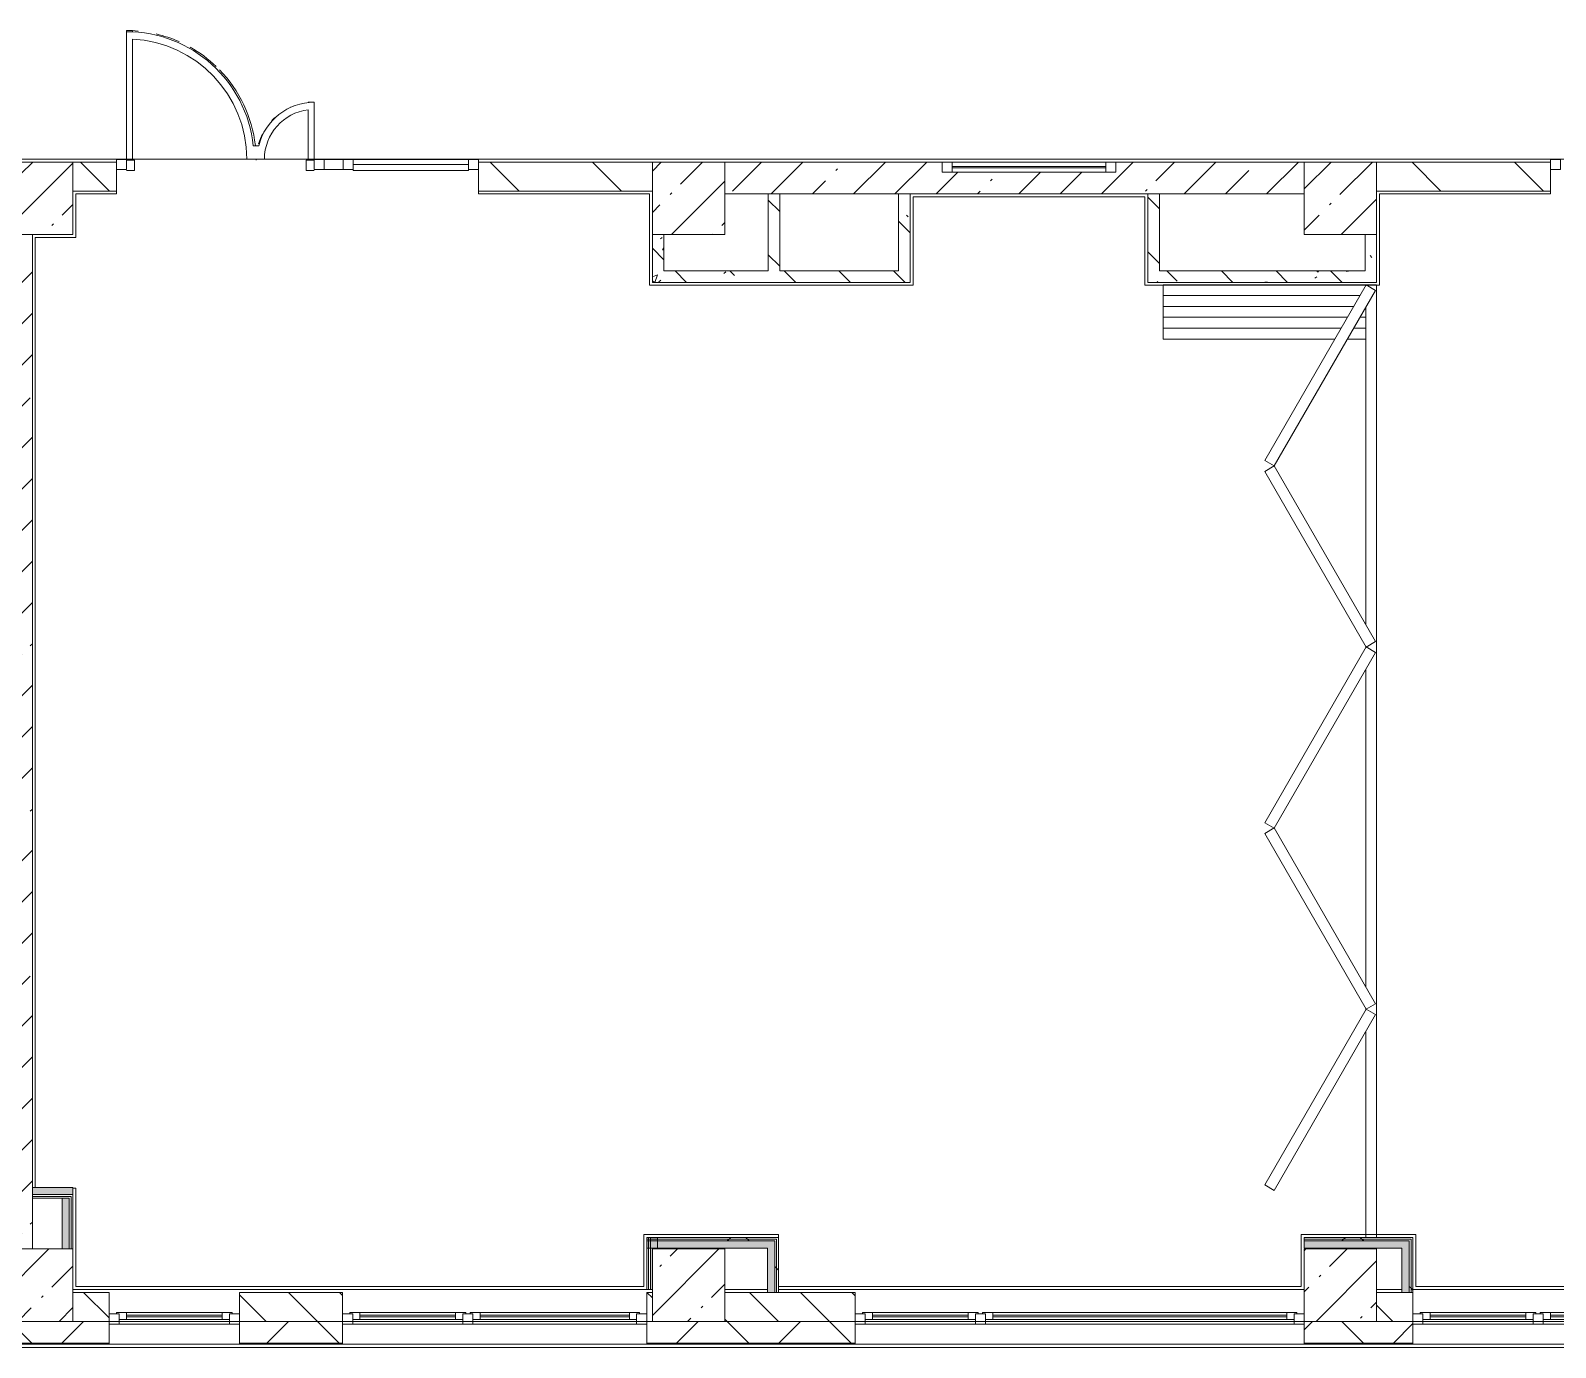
# Model space of a CAD drawing. Header units: millimetres. Extents: x 1322 to 199238, y -8553 to 29000.
# Drawn here: x 119845 to 130373, y -280 to 8808 of the extents above; entities that cross this region are included whole.
import ezdxf

# ---------------------------------------------------------------- set-up
doc = ezdxf.new("R2010")
doc.units = ezdxf.units.MM
for name, color, linetype, lineweight, true_color in [('A-DETL-GENF-3', 7, 'Continuous', 5, 0xaaaaaa), ('A-DOOR-6', 7, 'Continuous', 5, 0xaaaaaa), ('A-DOOR-FRAM-4', 7, 'Continuous', 5, 0xaaaaaa), ('A-FLOR-2', 7, 'Continuous', 5, 0xaaaaaa), ('I-WALL-1', 7, 'Continuous', 5, 0xe7e7e7), ('I-WALL-2', 7, 'Continuous', 9, 0xe7e7e7), ('I-WALL-5', 7, 'Continuous', 5, 0x787878)]:
    doc.layers.add(name, color=color, linetype=linetype, lineweight=lineweight, true_color=true_color)
for name, color, linetype, lineweight in [('A-GLAZ-3', 7, 'Continuous', 5), ('A-GLAZ-CURT-2', 7, 'Continuous', 5), ('A-GLAZ-CWMG-2', 7, 'Continuous', 5), ('A-WALL', 7, 'Continuous', 9), ('A-WALL-4', 7, 'Continuous', 5), ('I-WALL-3', 7, 'Continuous', 5), ('S-COLS-1', 7, 'Continuous', 5)]:
    doc.layers.add(name, color=color, linetype=linetype, lineweight=lineweight)
pattern_1 = [(45, (72227.77, 0), (-285.123, 285.123), []), (45, (72512.9, 0), (-285.123, 285.123), [504.031, -100.806, 16.764, -84.042])]
pattern_2 = [(135, (72227.77, 0), (-353.5534, -353.5534), [])]
pattern_3 = [(135, (72227.77, 0), (-377.171, -377.171), [533.4, -88.9, 17.78, -88.9]), (135, (72227.77, 376.94), (-377.171, -377.171), []), (50, (72227.77, 0), (637.6445, -55.7866), [66.675, -733.425]), (355, (72227.8, 0), (-123.3494, 668.699), [53.34, -586.74]), (100.451, (72280.9, -4.65), (514.299, 612.908), [56.665, -623.315]), (46.184, (72227.8, 177.8), (948.776, -147.15), [100.012, -1100.137]), (96.636, (72306.8, 165.5), (830.909, 865.997), [84.998, -934.973]), (351.184, (72227.8, 177.8), (830.918, 865.988), [80.01, -880.11]), (21, (72316.67, 133.35), (530.6506, -357.9283), [66.675, -733.425]), (326, (72316.7, 133.35), (216.308, 644.6585), [53.34, -586.74]), (71.451, (72360.9, 103.5), (746.9596, 286.724), [56.665, -623.315]), (37.5, (72227.77, 0), (10.8105, 295.9426), [16.764, -562.864, 16.764, -578.866, -588.962]), (37.5, (72227.77, 0), (10.8105, 295.9426), [-1175.258, 16.764, -572.198]), (7.5, (72227.77, 0), (233.8692, 350.6318), [16.764, -322.834, 16.764, -549.529, -224.472]), (7.5, (72227.77, 0), (233.8692, 350.6318), [-905.891, 16.764, -207.708]), (327.5, (72029.52, 0), (474.5678, -20.0513), [16.764, -205.486, 16.764, -676.656, -920.115]), (327.5, (72029.52, 0), (474.5678, -20.0513), [-915.67, 16.764, -903.351]), (317.5, (71940.62, 0), (518.4522, 88.9934), [16.764, -272.161, 16.764, -443.738, -653.415]), (317.5, (71940.62, 0), (518.4522, 88.9934), [-749.427, 16.764, -636.651])]
pattern_4 = [(45, (72227.8, 0), (-530.33, 530.33), []), (135, (72227.8, 0), (-530.33, -530.33), [])]

# ---------------------------------------------------------------- blocks, each defined once
blk = doc.blocks.new('BSC_Колонна _Прямоугольная - 500х500-V119-1_10_3_птичка')
at = {"layer": 'S-COLS-1'}
h = blk.add_hatch(dxfattribs=at)
h.set_pattern_fill('FP_40', color=256, style=0, pattern_type=2)
h.set_pattern_definition([(45, (-47660, -7650), (-285.123, 285.123), []), (45, (-47374.88, -7650), (-285.123, 285.123), [504.031, -100.806, 16.764, -84.042])])
h.paths.add_polyline_path([(-250, -250), (250, -250), (250, 250), (-250, 250), (-250, 30)])
for p, q in [((250, 250), (-250, 250)), ((-250, 250), (-250, -250)), ((250, -250), (250, 250)), ((-250, -250), (250, -250))]:
    blk.add_line(p, q, dxfattribs=at)
blk = doc.blocks.new('BSC_Колонна _Прямоугольная - 500х500-V120-1_10_3_птичка')
at = {"layer": 'S-COLS-1'}
h = blk.add_hatch(dxfattribs=at)
h.set_pattern_fill('FP_41', color=256, style=0, pattern_type=2)
h.set_pattern_definition([(45, (-52160, -7650), (-285.123, 285.123), []), (45, (-51874.88, -7650), (-285.123, 285.123), [504.031, -100.806, 16.764, -84.042])])
h.paths.add_polyline_path([(250, -250), (250, 250), (-250, 250), (-250, -250)])
for p, q in [((250, 250), (-250, 250)), ((-250, 250), (-250, -250)), ((250, -250), (250, 250)), ((-250, -250), (250, -250))]:
    blk.add_line(p, q, dxfattribs=at)
blk = doc.blocks.new('BSC_Колонна _Прямоугольная - 500х500-V126-1_10_3_птичка')
at = {"layer": 'S-COLS-1'}
h = blk.add_hatch(dxfattribs=at)
h.set_pattern_fill('FP_47', color=256, style=0, pattern_type=2)
h.set_pattern_definition([(45, (-47660, -150), (-285.123, 285.123), []), (45, (-47374.88, -150), (-285.123, 285.123), [504.031, -100.806, 16.764, -84.042])])
h.paths.add_polyline_path([(250, -250), (250, 250), (-250, 250), (-250, -250)])
for p, q in [((250, 250), (-250, 250)), ((-250, 250), (-250, -250)), ((250, -250), (250, 250)), ((-250, -250), (250, -250))]:
    blk.add_line(p, q, dxfattribs=at)
blk = doc.blocks.new('BSC_Колонна _Прямоугольная - 500х500-V127-1_10_3_птичка')
at = {"layer": 'S-COLS-1'}
h = blk.add_hatch(dxfattribs=at)
h.set_pattern_fill('FP_48', color=256, style=0, pattern_type=2)
h.set_pattern_definition([(45, (-52160, -150), (-285.123, 285.123), []), (45, (-51874.88, -150), (-285.123, 285.123), [504.031, -100.806, 16.764, -84.042])])
h.paths.add_polyline_path([(250, -250), (250, 250), (-250, 250), (-250, -250)])
for p, q in [((250, 250), (-250, 250)), ((-250, 250), (-250, -250)), ((250, -250), (250, 250)), ((-250, -250), (250, -250))]:
    blk.add_line(p, q, dxfattribs=at)
blk = doc.blocks.new('120_Окно_СКБ_1Ст - 120_Окно_СКБ_1Ст 900х2500_h_-20664874-1_10_3_птичка')
at = {"layer": 'A-GLAZ-3'}
for p, q in [((-450, -127), (-450, -57)), ((-450, -57), (-380, -57)), ((450, -57), (-450, -57)), ((-380, -57), (-380, -127)), ((380, -87), (-380, -87)), ((-380, -87), (-380, -127)), ((-330, -137), (-330, -87)), ((330, -137), (330, -87)), ((380, -127), (380, -57)), ((380, -57), (450, -57)), ((380, -127), (380, -87)), ((450, -57), (450, -127)), ((-380, -127), (-450, -127)), ((-450, -127), (-400, -127)), ((-380, -127), (-400, -127)), ((-400, -127), (-400, -137)), ((-400, -137), (400, -137)), ((400, -137), (-400, -137)), ((-330, -107), (330, -107)), ((330, -117), (-330, -117)), ((450, -127), (380, -127)), ((400, -127), (380, -127)), ((400, -127), (450, -127)), ((400, -137), (400, -127))]:
    blk.add_line(p, q, dxfattribs=at)
blk = doc.blocks.new('120_Окно_СКБ_2Ст - 120_Окно_СКБ_2Ст 2100х2500 _мал створка справа_-V140-1_10_3_птичка')
at = {"layer": 'A-GLAZ-3'}
for p, q in [((-1050, -127), (-1050, -57)), ((-1050, -57), (-980, -57)), ((1050, -57), (-1050, -57)), ((-980, -57), (-980, -127)), ((150, -87), (-980, -87)), ((-980, -87), (-980, -127)), ((-930, -137), (-930, -87)), ((100, -137), (100, -87)), ((150, -127), (150, -57)), ((150, -57), (220, -57)), ((150, -127), (150, -87)), ((220, -57), (220, -127)), ((980, -87), (220, -87)), ((220, -87), (220, -127)), ((270, -137), (270, -87)), ((930, -137), (930, -87)), ((980, -127), (980, -57)), ((980, -57), (1050, -57)), ((980, -127), (980, -87)), ((1050, -57), (1050, -127)), ((-980, -127), (-1050, -127)), ((-1050, -127), (-1000, -127)), ((-980, -127), (-1000, -127)), ((-1000, -127), (-1000, -137)), ((-1000, -137), (170, -137)), ((170, -137), (-1000, -137)), ((-930, -107), (100, -107)), ((100, -117), (-930, -117)), ((220, -127), (150, -127)), ((170, -127), (150, -127)), ((170, -127), (200, -127)), ((170, -137), (170, -127)), ((220, -127), (200, -127)), ((200, -127), (200, -137)), ((200, -137), (1000, -137)), ((1000, -137), (200, -137)), ((270, -107), (930, -107)), ((930, -117), (270, -117)), ((1050, -127), (980, -127)), ((1000, -127), (980, -127)), ((1000, -127), (1050, -127)), ((1000, -137), (1000, -127))]:
    blk.add_line(p, q, dxfattribs=at)
blk = doc.blocks.new('120_Окно_СКБ_2Ст - 120_Окно_СКБ_2Ст 3100х2500 _мал_створка слева_-22446080-1_10_3_птичка')
at = {"layer": 'A-GLAZ-3'}
for p, q in [((-1550, -127), (-1550, -57)), ((-1550, -57), (-1480, -57)), ((1550, -57), (-1550, -57)), ((-1480, -57), (-1480, -127)), ((650, -87), (-1480, -87)), ((-1480, -87), (-1480, -127)), ((-1430, -137), (-1430, -87)), ((600, -137), (600, -87)), ((650, -127), (650, -57)), ((650, -57), (720, -57)), ((650, -127), (650, -87)), ((720, -57), (720, -127)), ((1480, -87), (720, -87)), ((720, -87), (720, -127)), ((770, -137), (770, -87)), ((1430, -137), (1430, -87)), ((1480, -127), (1480, -57)), ((1480, -57), (1550, -57)), ((1480, -127), (1480, -87)), ((1550, -57), (1550, -127)), ((-1480, -127), (-1550, -127)), ((-1550, -127), (-1500, -127)), ((-1480, -127), (-1500, -127)), ((-1500, -127), (-1500, -137)), ((-1500, -137), (670, -137)), ((670, -137), (-1500, -137)), ((-1430, -107), (600, -107)), ((600, -117), (-1430, -117)), ((720, -127), (650, -127)), ((670, -127), (650, -127)), ((670, -127), (700, -127)), ((670, -137), (670, -127)), ((720, -127), (700, -127)), ((700, -127), (700, -137)), ((700, -137), (1500, -137)), ((1500, -137), (700, -137)), ((770, -107), (1430, -107)), ((1430, -117), (770, -117)), ((1550, -127), (1480, -127)), ((1500, -127), (1480, -127)), ((1500, -127), (1550, -127)), ((1500, -137), (1500, -127))]:
    blk.add_line(p, q, dxfattribs=at)
blk = doc.blocks.new('DOR__перегородка__Прямоугольная - ТП-3_ Вн_ДПГ_6820х3300h-19315679-1_10_3_птичка')
at = {"layer": 'A-DOOR-6'}
for p, q in [((6445, 1474), (6820, 1474)), ((6445, 1474), (6445, 288)), ((6520, 1474), (6520, 244)), ((6595, 1474), (6595, 201)), ((6670, 1474), (6670, 158)), ((6745, 1474), (6745, 114)), ((6820, 1474), (6820, 0)), ((6445, 201), (6445, 75)), ((6520, 158), (6520, 75)), ((6595, 114), (6595, 75)), ((246, 75), (1664, 75)), ((246, 0), (6820, 0)), ((1814, 75), (1827, 75)), ((1977, 75), (4164, 75)), ((4314, 75), (4325, 75)), ((4475, 75), (6663, 75)), ((6813, 75), (6820, 75))]:
    blk.add_line(p, q, dxfattribs=at)
at = {"layer": 'A-DOOR-FRAM-4'}
for p, q in [((570, 707), (608, 772)), ((608, 772), (1820, 72)), ((1821, 72), (3033, 772)), ((3033, 772), (3071, 707)), ((3070, 707), (3107, 772)), ((3107, 772), (4320, 72)), ((4319, 72), (5532, 772)), ((5532, 772), (5569, 707)), ((5569, 707), (5607, 772)), ((5607, 772), (6819, 72)), ((1783, 7), (570, 707)), ((3071, 707), (1858, 7)), ((4282, 7), (3070, 707)), ((5569, 707), (4357, 7)), ((6781, 7), (5569, 707)), ((1820, 72), (1783, 7)), ((1858, 7), (1821, 72)), ((4320, 72), (4282, 7)), ((4357, 7), (4319, 72)), ((6819, 72), (6781, 7))]:
    blk.add_line(p, q, dxfattribs=at)
blk = doc.blocks.new('BSC_Колонна _Прямоугольная - 500х500-V149-1_10_3_птичка')
at = {"layer": 'S-COLS-1'}
h = blk.add_hatch(dxfattribs=at)
h.set_pattern_fill('FP_82', color=256, style=0, pattern_type=2)
h.set_pattern_definition([(45, (-56660, -150), (-285.123, 285.123), []), (45, (-56374.88, -150), (-285.123, 285.123), [504.031, -100.806, 16.764, -84.042])])
h.paths.add_polyline_path([(-158, -250), (250, -250), (250, 250), (-250, 250), (-250, -250)])
for p, q in [((250, 250), (-250, 250)), ((-250, 250), (-250, -250)), ((250, -250), (250, 250)), ((-250, -250), (250, -250))]:
    blk.add_line(p, q, dxfattribs=at)
blk = doc.blocks.new('BSC_Колонна _Прямоугольная - 500х500-V150-1_10_3_птичка')
at = {"layer": 'S-COLS-1'}
h = blk.add_hatch(dxfattribs=at)
h.set_pattern_fill('FP_83', color=256, style=0, pattern_type=2)
h.set_pattern_definition([(45, (-56660, -7650), (-285.123, 285.123), []), (45, (-56374.88, -7650), (-285.123, 285.123), [504.031, -100.806, 16.764, -84.042])])
h.paths.add_polyline_path([(-158, -250), (250, -250), (250, 250), (-250, 250), (-250, -250)])
for p, q in [((250, 250), (-250, 250)), ((-250, 250), (-250, -250)), ((250, -250), (250, 250)), ((-250, -250), (250, -250))]:
    blk.add_line(p, q, dxfattribs=at)
blk = doc.blocks.new('Прямоугольный импост - 50 x 70 мм-31700031-1_10_3_птичка')
at = {"layer": 'A-GLAZ-CWMG-2'}
for p, q in [((-70, 35), (0, 35)), ((-70, -35), (-70, 35)), ((0, 35), (0, -35)), ((0, -35), (-70, -35))]:
    blk.add_line(p, q, dxfattribs=at)
blk = doc.blocks.new('Дверь_Витражная_остекление_ - ДВН_ДАО_Главный вход_1200 в свету-V273-1_10_3_птичка')
at = {"layer": 'A-DETL-GENF-3'}
for p, q in [((-607.5, 925), (-647.5, 925)), ((-647.5, 925), (-647.5, 917)), ((-607.5, 914.7), (-607.5, 925)), ((647.5, 430), (607.5, 430)), ((-647.5, 30), (-607.5, 30)), ((-592.5, 30), (-647.5, 30)), ((-607.5, 30), (-607.5, 37)), ((-592.5, -40), (-592.5, 30)), ((592.5, -40), (592.5, 30)), ((592.5, 30), (647.5, 30)), ((607.5, 37), (607.5, 30)), ((607.5, 30), (647.5, 30)), ((-647.5, -40), (-592.5, -40)), ((647.5, -40), (592.5, -40))]:
    blk.add_line(p, q, dxfattribs=at)
at = {"layer": 'A-DOOR-6'}
blk.add_line((-647.5, 925), (-647.5, 917), dxfattribs=at)
for centre, radius, start, end in [((-647.5, 30), 895, 84.89417, 90), ((-647.5, 30), 895, 66.09157, 76.75735), ((-647.5, 30), 895, 46.29046, 60.65283), ((-647.5, 30), 895, 6.49726, 44.08654), ((647.5, 30), 400, 132.31117, 137.0053), ((647.5, 30), 400, 111.27932, 114.05027), ((647.5, 30), 400, 152.83924, 163.42706), ((647.5, 30), 400, 178.97108, 180), ((-647.5, 30), 895, 360, 0.45558)]:
    blk.add_arc(centre, radius, start, end, dxfattribs=at)
blk = doc.blocks.new('Системная панель - Стемалит - 40мм-31720939-1_10_3_птичка')
at = {"layer": 'A-GLAZ-CURT-2'}
for p, q in [((65, 35), (-65, 35)), ((-65, 35), (-65, -35)), ((65, -35), (65, 35)), ((-65, -35), (65, -35))]:
    blk.add_line(p, q, dxfattribs=at)
blk = doc.blocks.new('Прямоугольный импост - 50 x 70 мм-31687886-1_10_3_птичка')
at = {"layer": 'A-GLAZ-CWMG-2'}
for p, q in [((-35, 35), (35, 35)), ((-35, -35), (-35, 35)), ((35, 35), (35, -35)), ((35, -35), (-35, -35))]:
    blk.add_line(p, q, dxfattribs=at)
blk = doc.blocks.new('Прямоугольный импост - 50 x 70 мм-V269-1_10_3_птичка')
at = {"layer": 'A-GLAZ-CWMG-2'}
for p, q in [((0, 35), (-70, 35)), ((-70, 35), (-70, -35)), ((0, -35), (0, 35)), ((-70, -35), (0, -35))]:
    blk.add_line(p, q, dxfattribs=at)
blk = doc.blocks.new('Системная панель - Стекло - 40мм-V274-1_10_3_птичка')
at = {"layer": 'A-GLAZ-CURT-2'}
for p, q in [((397.5, 0), (-397.5, 0)), ((-397.5, 0), (-397.5, -40)), ((397.5, -40), (397.5, 0)), ((-397.5, -40), (397.5, -40))]:
    blk.add_line(p, q, dxfattribs=at)
blk = doc.blocks.new('Прямоугольный импост - 50 x 70 мм-31702100-1_10_3_птичка')
at = {"layer": 'A-GLAZ-CWMG-2'}
for p, q in [((-35, 35), (35, 35)), ((-35, -35), (-35, 35)), ((35, 35), (35, -35)), ((35, -35), (-35, -35))]:
    blk.add_line(p, q, dxfattribs=at)
blk = doc.blocks.new('Прямоугольный импост - 50 x 70 мм-31720914-1_10_3_птичка')
at = {"layer": 'A-GLAZ-CWMG-2'}
blk.add_line((24940, 7918), (24145, 7918), dxfattribs=at)
blk = doc.blocks.new('120_Окно_СКБ_1Ст - 120_Окно_СКБ_1Ст 400х1200 EI30-24228621-1_10_3_птичка')
at = {"layer": 'A-GLAZ-3'}
for p, q in [((-600, 40), (-600, 110)), ((-600, 110), (-530, 110)), ((600, 110), (-600, 110)), ((-530, 110), (-530, 40)), ((530, 40), (530, 110)), ((530, 110), (600, 110)), ((600, 110), (600, 40)), ((-530, 40), (-600, 40)), ((-600, 40), (600, 40)), ((530, 80), (-530, 80)), ((530, 70), (-530, 70)), ((600, 40), (530, 40))]:
    blk.add_line(p, q, dxfattribs=at)

msp = doc.modelspace()

# ---------------------------------------------------------------- hatches: boundary and pattern name
at = {"layer": 'A-WALL-4'}
h = msp.add_hatch(dxfattribs=at)
h.set_pattern_fill('FP_67', color=256, style=0, pattern_type=2)
h.set_pattern_definition([(135, (72227.77, 0), (-176.7767, -176.7767), [])])
h.paths.add_polyline_path([(129387.8, -100), (129387.8, 100), (129137.8, 100), (129137.8, -100)])
h.paths.add_polyline_path([(120359.9, -100), (120387.8, -100), (120387.8, 100), (120137.8, 100), (120137.8, -100)])
h.paths.add_polyline_path([(137387.8, -100), (137637.8, -100), (137637.8, 100), (137387.8, 100)])
h.paths.add_polyline_path([(136168.8, -100), (136487.8, -100), (136487.8, 100), (135937.8, 100), (135937.8, -100)])
h.paths.add_polyline_path([(121287.8, -100), (121999.3, -100), (121999.3, 100), (121287.8, 100)])
h.paths.add_polyline_path([(133637.8, -100), (133837.8, -100), (133837.8, 100), (133637.8, 100), (133637.8, 42.9)])
h.paths.add_polyline_path([(124099.3, -100), (124137.8, -94.7), (124137.8, 100), (124099.3, 100)])
h.paths.add_polyline_path([(124637.8, -100), (125537.8, -100), (125537.8, 100), (124637.8, 100), (124637.8, -25.1)])
h.paths.add_polyline_path([(131487.8, -100), (132237.8, -100), (132237.8, 100), (131487.8, 100)])
h = msp.add_hatch(dxfattribs=at)
h.set_pattern_fill('FP_56', color=256, style=0, pattern_type=2)
h.set_pattern_definition([(45, (72227.77, 0), (-353.5534, 353.5534), []), (135, (72227.77, 0), (-353.5534, -353.5534), [])])
h.paths.add_polyline_path([(147921.6, -250), (147927.8, -250), (147927.8, -100), (146207.8, -100), (146207.8, -250), (147919.8, -250)])
h.paths.add_polyline_path([(139888.5, -250), (142887.8, -250), (142887.8, -100), (139287.8, -100), (139287.8, -250)])
h.paths.add_polyline_path([(144463.8, -250), (144507.8, -250), (144507.8, -100), (143787.8, -101.8), (143787.8, -250), (144307.8, -250)])
h.paths.add_polyline_path([(138028.6, -250), (138387.8, -250), (138387.8, -100), (137387.8, -100), (137387.8, -250)])
h.paths.add_polyline_path([(133137.8, -250), (133837.8, -250), (133837.8, -100), (133137.8, -100), (133137.8, -128.3)])
h.paths.add_polyline_path([(132237.8, -250), (132237.8, -100), (131487.8, -100), (131487.8, -250)])
h.paths.add_polyline_path([(135937.8, -250), (136487.8, -250), (136487.8, -100), (135937.8, -100), (135937.8, -121.3)])
h.paths.add_polyline_path([(128729.3, -250), (129387.8, -250), (129387.8, -100), (128637.8, -100), (128637.8, -250)])
h.paths.add_polyline_path([(114965.3, -250), (116537.8, -250), (116537.8, -100), (114965.3, -100), (114965.3, -173.5)])
h.paths.add_polyline_path([(119637.8, -250), (120387.8, -250), (120387.8, -100), (119637.8, -100), (119637.8, -161.8)])
h.paths.add_polyline_path([(121287.8, -250), (121999.3, -250), (121999.3, -100), (121287.8, -100), (121287.8, -157.7)])
h.paths.add_polyline_path([(125537.8, -250), (125537.8, -100), (124099.3, -100), (124099.3, -250), (125009.6, -250)])
h.paths.add_polyline_path([(109317.8, -250), (109317.8, -100), (108197.8, -100), (108197.8, -250), (109200.8, -250)])
h.paths.add_polyline_path([(111060.6, -250), (111267.8, -250), (111267.8, -100), (110217.8, -100), (110217.8, -250)])
h.paths.add_polyline_path([(112167.8, -250), (112865.3, -250), (112865.3, -100), (112167.8, -100), (112167.8, -180.4)])
h.paths.add_polyline_path([(106097.8, -250), (106097.8, -100), (105237.8, -100), (105237.8, -250)])
h.paths.add_polyline_path([(102437.8, -250), (102437.8, -100), (101437.5, -100), (101437.5, -250), (101761.3, -250)])
h.paths.add_polyline_path([(99537.8, -250), (100537.5, -250), (100537.5, -100), (99537.8, -100), (99537.8, -211.8)])
h.paths.add_polyline_path([(87812.4, -250), (87837.8, -250), (87837.8, -100), (87087.8, -100), (87087.8, -250)])
h.paths.add_polyline_path([(98637.8, -250), (98637.8, -100), (97662.8, -100), (97662.8, -250), (98041.6, -250)])
h.paths.add_polyline_path([(88737.8, -250), (89487.8, -250), (89487.8, -100), (88737.8, -100), (88737.8, -238.7)])
h.paths.add_polyline_path([(92937.8, -250), (92937.8, -100), (91587.8, -100), (91587.8, -250)])
h.paths.add_polyline_path([(94321.9, -250), (94862.8, -250), (94862.8, -100), (93837.8, -100), (93837.8, -250)])
h.paths.add_polyline_path([(81387.5, -250), (82137.8, -250), (82137.8, -100), (81387.5, -100), (81387.5, -118)])
h.paths.add_polyline_path([(80487.5, -250), (80487.5, -100), (79057.8, -100), (79057.8, -250), (80372.9, -250)])
h.paths.add_polyline_path([(84987.8, -250), (84987.8, -100), (84237.8, -100), (84237.8, -250)])
h.paths.add_polyline_path([(71967.8, -250), (75957.8, -250), (75957.8, -100), (71967.8, -100), (71967.8, -210)])
at = {"layer": 'I-WALL-1'}
for points in [[(120129.2, 775), (120137.8, 775), (120137.8, 825), (119857.8, 820), (119857.8, 775), (120112.8, 775)], [(120062.8, 400), (120112.8, 400), (120112.8, 750), (120062.8, 750), (120062.8, 500)], [(124117.8, 405), (124932.8, 405), (124932.8, 455), (124099.3, 455), (124099.3, 405)], [(124982.8, 100), (124982.8, 455), (124932.8, 455), (124932.8, 100)], [(128729.3, 405), (129312.8, 405), (129312.8, 455), (128637.8, 455), (128637.8, 405)]]:
    msp.add_hatch(color=256, dxfattribs=at).paths.add_polyline_path(points)
h = msp.add_hatch(color=256, dxfattribs=at)
h.paths.add_polyline_path([(124124.3, 120), (124137.8, 120), (124137.8, 400), (124124.3, 405), (124124.3, 140)])
h.paths.add_polyline_path([(124124.3, 455), (124174.3, 455), (124174.3, 480), (124124.3, 480)])
at = {"layer": 'I-WALL-2'}
msp.add_hatch(color=256, dxfattribs=at).paths.add_polyline_path([(129362.8, 100), (129362.8, 455), (129312.8, 455), (129312.8, 100)])
at = {"layer": 'I-WALL-3'}
h = msp.add_hatch(dxfattribs=at)
h.set_pattern_fill('FP_66', color=256, style=0, pattern_type=2)
h.set_pattern_definition(pattern_2)
h.paths.add_polyline_path([(124117.8, 7700), (124137.8, 7700), (124137.8, 7900), (122937.8, 7900), (122937.8, 7700), (123149.7, 7700)])
h.paths.add_polyline_path([(120137.8, 7700), (120437.8, 7700), (120437.8, 7900), (120137.8, 7900)])
h = msp.add_hatch(dxfattribs=at)
h.set_pattern_fill('FP_36', color=256, style=0, pattern_type=2)
h.set_pattern_definition(pattern_1)
h.paths.add_polyline_path([(125009.6, 7680), (128637.8, 7680), (128637.8, 7900), (127337.8, 7900), (127337.8, 7830), (126137.8, 7830), (126137.8, 7900), (124637.8, 7900), (124637.8, 7680), (125007.8, 7680)])
h = msp.add_hatch(dxfattribs=at)
h.set_pattern_fill('FP_66', color=256, style=0, pattern_type=2)
h.set_pattern_definition(pattern_2)
h.paths.add_polyline_path([(132837.8, 7700), (133137.8, 7700), (133137.8, 7900), (132837.8, 7900)])
h.paths.add_polyline_path([(130337.8, 7700), (130337.8, 7900), (129137.8, 7900), (129137.8, 7700), (129407.8, 7700)])
h = msp.add_hatch(dxfattribs=at)
h.set_pattern_fill('FP_36', color=256, style=0, pattern_type=2)
h.set_pattern_definition(pattern_1)
h.paths.add_polyline_path([(119637.8, 400), (119857.8, 400), (119857.8, 7400), (119637.8, 7400), (119637.8, 645.8)])
h = msp.add_hatch(dxfattribs=at)
h.set_pattern_fill('FP_172', color=256, style=0, pattern_type=2)
h.set_pattern_definition(pattern_4)
h.paths.add_polyline_path([(124922.5, 467.5), (124995.3, 467.5), (124995.3, 480), (124174.3, 478.9), (124174.3, 467.5), (124637.8, 467.5)])
h.paths.add_polyline_path([(124117.8, 467.5), (124124.3, 467.5), (124124.3, 480), (124099.3, 480), (124099.3, 467.5)])
h = msp.add_hatch(dxfattribs=at)
h.set_pattern_fill('FP_172', color=256, style=0, pattern_type=2)
h.set_pattern_definition(pattern_4)
h.paths.add_polyline_path([(124124.3, 455), (124124.3, 467.5), (124099.3, 467.5), (124099.3, 455), (124117.8, 455)])
h.paths.add_polyline_path([(124982.8, 455), (124982.3, 467.5), (124174.3, 466.4), (124174.3, 455), (124932.8, 455)])
h = msp.add_hatch(dxfattribs=at)
h.set_pattern_fill('FP_172', color=256, style=0, pattern_type=2)
h.set_pattern_definition(pattern_4)
h.paths.add_polyline_path([(124995.3, 100), (124995.3, 467.5), (124982.8, 467.5), (124982.8, 100)])
h = msp.add_hatch(dxfattribs=at)
h.set_pattern_fill('FP_172', color=256, style=0, pattern_type=2)
h.set_pattern_definition(pattern_4)
h.paths.add_polyline_path([(125007.8, 100), (125004.9, 480), (124995.3, 480), (124995.3, 100)])
h = msp.add_hatch(dxfattribs=at)
h.set_pattern_fill('FP_172', color=256, style=0, pattern_type=2)
h.set_pattern_definition(pattern_4)
h.paths.add_polyline_path([(129137.8, 467.5), (129375.3, 467.5), (129375.3, 480), (128637.8, 480), (128637.8, 467.5), (128729.3, 467.5)])
h = msp.add_hatch(dxfattribs=at)
h.set_pattern_fill('FP_172', color=256, style=0, pattern_type=2)
h.set_pattern_definition(pattern_4)
h.paths.add_polyline_path([(128637.8, 455), (129362.8, 455), (129362.3, 467.5), (128637.8, 467.5)])
h = msp.add_hatch(dxfattribs=at)
h.set_pattern_fill('FP_172', color=256, style=0, pattern_type=2)
h.set_pattern_definition(pattern_4)
h.paths.add_polyline_path([(129375.3, 100), (129375.3, 467.5), (129362.8, 467.5), (129362.8, 100)])
h = msp.add_hatch(dxfattribs=at)
h.set_pattern_fill('FP_172', color=256, style=0, pattern_type=2)
h.set_pattern_definition(pattern_4)
h.paths.add_polyline_path([(129387.8, 100), (129387.8, 480), (129375.3, 480), (129375.3, 100)])
at = {"layer": 'I-WALL-5'}
h = msp.add_hatch(dxfattribs=at)
h.set_pattern_fill('FP_65', color=256, style=0, pattern_type=2)
h.set_pattern_definition(pattern_3)
h.paths.add_polyline_path([(125017.8, 7150), (125017.8, 7680), (124937.8, 7680), (124937.8, 7150), (125009.6, 7150)])
h = msp.add_hatch(dxfattribs=at)
h.set_pattern_fill('FP_65', color=256, style=0, pattern_type=2)
h.set_pattern_definition(pattern_3)
h.paths.add_polyline_path([(125917.8, 7150), (125917.8, 7680), (125837.8, 7680), (125837.8, 7150)])
h = msp.add_hatch(dxfattribs=at)
h.set_pattern_fill('FP_65', color=256, style=0, pattern_type=2)
h.set_pattern_definition(pattern_3)
h.paths.add_polyline_path([(127637.8, 7070), (127637.8, 7680), (127557.8, 7680), (127557.8, 7070)])
h = msp.add_hatch(dxfattribs=at)
h.set_pattern_fill('FP_65', color=256, style=0, pattern_type=2)
h.set_pattern_definition(pattern_3)
h.paths.add_polyline_path([(124217.8, 7070), (124217.8, 7400), (124137.8, 7400), (124137.8, 7070)])
h = msp.add_hatch(dxfattribs=at)
h.set_pattern_fill('FP_65', color=256, style=0, pattern_type=2)
h.set_pattern_definition(pattern_3)
h.paths.add_polyline_path([(129057.8, 7150), (129137.8, 7150), (129137.8, 7400), (129057.8, 7400)])
h = msp.add_hatch(dxfattribs=at)
h.set_pattern_fill('FP_65', color=256, style=0, pattern_type=2)
h.set_pattern_definition(pattern_3)
h.paths.add_polyline_path([(125007.8, 7070), (125917.8, 7070), (125917.8, 7150), (124217.8, 7150), (124217.8, 7070), (124637.8, 7070)])
h = msp.add_hatch(dxfattribs=at)
h.set_pattern_fill('FP_65', color=256, style=0, pattern_type=2)
h.set_pattern_definition(pattern_3)
h.paths.add_polyline_path([(128366, 7070), (129137.8, 7070), (129137.8, 7150), (127637.8, 7150), (127637.8, 7070)])

# ---------------------------------------------------------------- linework, layer by layer
at = {"layer": 'A-FLOR-2'}
for p, q in [((120507.8, 8800), (120507.8, 7920)), ((120547.8, 7920), (120547.8, 8749)), ((121762.8, 8260.7), (121762.8, 7920)), ((121802.8, 7920), (121802.8, 8313)), ((121420.9, 8012.8), (121382.9, 8012.8)), ((110967.8, 7920), (138144.1, 7920)), ((120437.8, 7700), (120437.8, 7680)), ((122937.8, 7680), (122937.8, 7700)), ((130337.8, 7700), (130337.8, 7680)), ((120437.8, 7680), (120157.8, 7680)), ((120157.8, 7680), (120157.8, 7380)), ((124117.8, 7680), (122937.8, 7680)), ((124117.8, 7050), (124117.8, 7680)), ((127537.8, 7660), (125937.8, 7660)), ((125937.8, 7660), (125937.8, 7050)), ((127537.8, 7050), (127537.8, 7660)), ((130337.8, 7680), (129157.8, 7680)), ((129157.8, 7680), (129157.8, 7050)), ((120157.8, 7380), (119877.8, 7380)), ((119877.8, 7380), (119877.8, 825)), ((125937.8, 7050), (124117.8, 7050)), ((129064.5, 7050), (127537.8, 7050)), ((129157.8, 7050), (129071, 7050)), ((120137.8, 820), (120157.8, 820)), ((120157.8, 820), (120157.8, 140)), ((124079.3, 140), (124079.3, 500)), ((124079.3, 500), (125007.8, 500)), ((125007.8, 500), (125007.8, 480)), ((128617.8, 140), (128617.8, 500)), ((128617.8, 500), (129407.8, 500)), ((129407.8, 500), (129407.8, 140)), ((120157.8, 140), (124079.3, 140)), ((125007.8, 140), (128617.8, 140)), ((129407.8, 140), (133117.8, 140))]:
    msp.add_line(p, q, dxfattribs=at)
for centre, radius, start, end in [((120507.8, 7920), 880, 6.05535, 90), ((120507.8, 7920), 830, 360, 87.23769), ((121802.8, 7920), 393, 90, 166.33705), ((121802.8, 7920), 343, 96.69696, 180)]:
    msp.add_arc(centre, radius, start, end, dxfattribs=at)
at = {"layer": 'A-WALL'}
for p, q in [((125917.8, 7680), (125837.8, 7680)), ((127637.8, 7680), (127557.8, 7680)), ((119857.8, 825), (119857.8, 750)), ((119857.8, 775), (120137.8, 775)), ((119857.8, 762.5), (120125.3, 762.5)), ((120112.8, 750), (120062.8, 750)), ((120112.8, 400), (120112.8, 750)), ((120125.3, 400), (120125.3, 762.5)), ((124995.3, 467.5), (124099.3, 467.5)), ((124982.8, 455), (124099.3, 455)), ((124111.8, 480), (124111.8, 120)), ((124124.3, 480), (124124.3, 120)), ((124982.8, 100), (124982.8, 455)), ((124995.3, 100), (124995.3, 467.5)), ((129375.3, 467.5), (128637.8, 467.5)), ((129362.8, 455), (128637.8, 455)), ((129362.8, 455), (129362.8, 100)), ((129375.3, 467.5), (129375.3, 100)), ((120387.8, -100), (120137.8, -100)), ((121999.3, -100), (121287.8, -100)), ((124137.8, -100), (124099.3, -100)), ((125537.8, -100), (124637.8, -100)), ((129387.8, -100), (129137.8, -100)), ((119637.8, -250), (120387.8, -250)), ((119637.8, -253), (120387.8, -253)), ((121287.8, -250), (121999.3, -250)), ((121287.8, -253), (121999.3, -253)), ((124099.3, -250), (125537.8, -250)), ((124099.3, -253), (125537.8, -253)), ((128637.8, -250), (129387.8, -250)), ((128637.8, -253), (129387.8, -253))]:
    msp.add_line(p, q, dxfattribs=at)
at = {"layer": 'A-WALL-4'}
for p, q in [((120387.8, 100), (120137.8, 100)), ((120387.8, -258), (120387.8, 100)), ((121999.3, 100), (121287.8, 100)), ((121287.8, 100), (121287.8, -258)), ((121999.3, -258), (121999.3, 100)), ((124137.8, 100), (124099.3, 100)), ((124099.3, 100), (124099.3, -258)), ((125537.8, 100), (124637.8, 100)), ((125537.8, -258), (125537.8, 100)), ((129312.8, 100), (129137.8, 100)), ((129387.8, -258), (129387.8, 100)), ((120387.8, -100), (121287.8, -100)), ((121999.3, -100), (124099.3, -100)), ((125537.8, -100), (128637.8, -100)), ((128637.8, -100), (128637.8, -258)), ((129387.8, -100), (131487.8, -100)), ((144507.8, -280), (71937.8, -280)), ((121999.3, -258), (110217.8, -258)), ((136487.8, -258), (121999.3, -258))]:
    msp.add_line(p, q, dxfattribs=at)
at = {"layer": 'I-WALL-3'}
for p, q in [((120437.8, 7900), (120137.8, 7900)), ((120437.8, 7700), (120437.8, 7900)), ((124137.8, 7900), (122937.8, 7900)), ((122937.8, 7900), (122937.8, 7700)), ((126137.8, 7900), (124637.8, 7900)), ((128637.8, 7900), (127337.8, 7900)), ((130337.8, 7900), (129137.8, 7900)), ((130337.8, 7700), (130337.8, 7900)), ((120137.8, 7700), (120437.8, 7700)), ((122937.8, 7700), (124137.8, 7700)), ((129137.8, 7700), (130337.8, 7700)), ((124637.8, 7680), (125837.8, 7680)), ((124937.8, 7680), (124937.8, 7150)), ((125017.8, 7150), (125017.8, 7680)), ((125837.8, 7680), (125837.8, 7150)), ((125917.8, 7070), (125917.8, 7680)), ((125917.8, 7680), (127557.8, 7680)), ((127557.8, 7680), (127557.8, 7070)), ((127637.8, 7150), (127637.8, 7680)), ((127637.8, 7680), (128637.8, 7680)), ((119857.8, 825), (119857.8, 7400)), ((124137.8, 7400), (124137.8, 7070)), ((124217.8, 7150), (124217.8, 7400)), ((129057.8, 7400), (129057.8, 7150)), ((129137.8, 7070), (129137.8, 7400)), ((124137.8, 7070), (125917.8, 7070)), ((124937.8, 7150), (124217.8, 7150)), ((125837.8, 7150), (125017.8, 7150)), ((127557.8, 7070), (129137.8, 7070)), ((129057.8, 7150), (127637.8, 7150)), ((120137.8, 825), (119857.8, 825)), ((119857.8, 400), (119857.8, 750)), ((119857.8, 750), (120062.8, 750)), ((120062.8, 750), (120062.8, 400)), ((120137.8, 400), (120137.8, 825)), ((125007.8, 480), (124099.3, 480)), ((124099.3, 480), (124099.3, 120)), ((124174.3, 400), (124174.3, 480)), ((125007.8, 100), (125007.8, 480)), ((129387.8, 480), (128637.8, 480)), ((128637.8, 480), (128637.8, 405)), ((129387.8, 100), (129387.8, 480)), ((124099.3, 405), (124932.8, 405)), ((124932.8, 405), (124932.8, 100)), ((128637.8, 405), (129312.8, 405)), ((129312.8, 405), (129312.8, 100)), ((120137.8, 120), (124137.8, 120)), ((124637.8, 120), (124932.8, 120)), ((125009.6, 120), (128637.8, 120)), ((129137.8, 120), (129312.8, 120)), ((129387.1, 120), (133137.8, 120)), ((129312.8, 100), (129387.8, 100))]:
    msp.add_line(p, q, dxfattribs=at)

# ---------------------------------------------------------------- block references
at = {"layer": 'A-DOOR-6'}
msp.add_blockref('Дверь_Витражная_остекление_ - ДВН_ДАО_Главный вход_1200 в свету-V273-1_10_3_птичка', (121155.3, 7883), dxfattribs=at)
at = {"layer": 'A-DOOR-6', "rotation": 89.99999999999955}
msp.add_blockref('DOR__перегородка__Прямоугольная - ТП-3_ Вн_ДПГ_6820х3300h-19315679-1_10_3_птичка', (129137.8, 233.9), dxfattribs=at)
at = {"layer": 'A-GLAZ-3'}
msp.add_blockref('120_Окно_СКБ_1Ст - 120_Окно_СКБ_1Ст 400х1200 EI30-24228621-1_10_3_птичка', (126737.8, 7790), dxfattribs=at)
at = {"layer": 'A-GLAZ-3', "rotation": 180}
for name, p in [('120_Окно_СКБ_1Ст - 120_Окно_СКБ_1Ст 900х2500_h_-20664874-1_10_3_птичка', (120837.8, -175)), ('120_Окно_СКБ_2Ст - 120_Окно_СКБ_2Ст 2100х2500 _мал створка справа_-V140-1_10_3_птичка', (123049.3, -175)), ('120_Окно_СКБ_2Ст - 120_Окно_СКБ_2Ст 3100х2500 _мал_створка слева_-22446080-1_10_3_птичка', (127087.8, -175)), ('120_Окно_СКБ_2Ст - 120_Окно_СКБ_2Ст 2100х2500 _мал створка справа_-V140-1_10_3_птичка', (130437.8, -175))]:
    msp.add_blockref(name, p, dxfattribs=at)
at = {"layer": 'A-GLAZ-CURT-2'}
for name, p in [('Системная панель - Стемалит - 40мм-31720939-1_10_3_птичка', (121937.8, 7883)), ('Системная панель - Стекло - 40мм-V274-1_10_3_птичка', (122470.3, 7883))]:
    msp.add_blockref(name, p, dxfattribs=at)
at = {"layer": 'A-GLAZ-CWMG-2', "rotation": 180}
for p in [(120437.8, 7883), (130337.8, 7883)]:
    msp.add_blockref('Прямоугольный импост - 50 x 70 мм-V269-1_10_3_птичка', p, dxfattribs=at)
at = {"layer": 'A-GLAZ-CWMG-2', "extrusion": (0, 0, -1), "rotation": 180}
for name, p in [('Прямоугольный импост - 50 x 70 мм-31687886-1_10_3_птичка', (-121837.8, 7883)), ('Прямоугольный импост - 50 x 70 мм-31702100-1_10_3_птичка', (-122037.8, 7883)), ('Прямоугольный импост - 50 x 70 мм-31700031-1_10_3_птичка', (-122937.8, 7883))]:
    msp.add_blockref(name, p, dxfattribs=at)
at = {"layer": 'A-GLAZ-CWMG-2'}
msp.add_blockref('Прямоугольный импост - 50 x 70 мм-31720914-1_10_3_птичка', (97927.8, 0), dxfattribs=at)
at = {"layer": 'S-COLS-1'}
for name, p in [('BSC_Колонна _Прямоугольная - 500х500-V119-1_10_3_птичка', (119887.8, 7650)), ('BSC_Колонна _Прямоугольная - 500х500-V120-1_10_3_птичка', (124387.8, 7650)), ('BSC_Колонна _Прямоугольная - 500х500-V150-1_10_3_птичка', (128887.8, 7650)), ('BSC_Колонна _Прямоугольная - 500х500-V126-1_10_3_птичка', (119887.8, 150)), ('BSC_Колонна _Прямоугольная - 500х500-V127-1_10_3_птичка', (124387.8, 150)), ('BSC_Колонна _Прямоугольная - 500х500-V149-1_10_3_птичка', (128887.8, 150))]:
    msp.add_blockref(name, p, dxfattribs=at)

doc.saveas('drawing.dxf')
